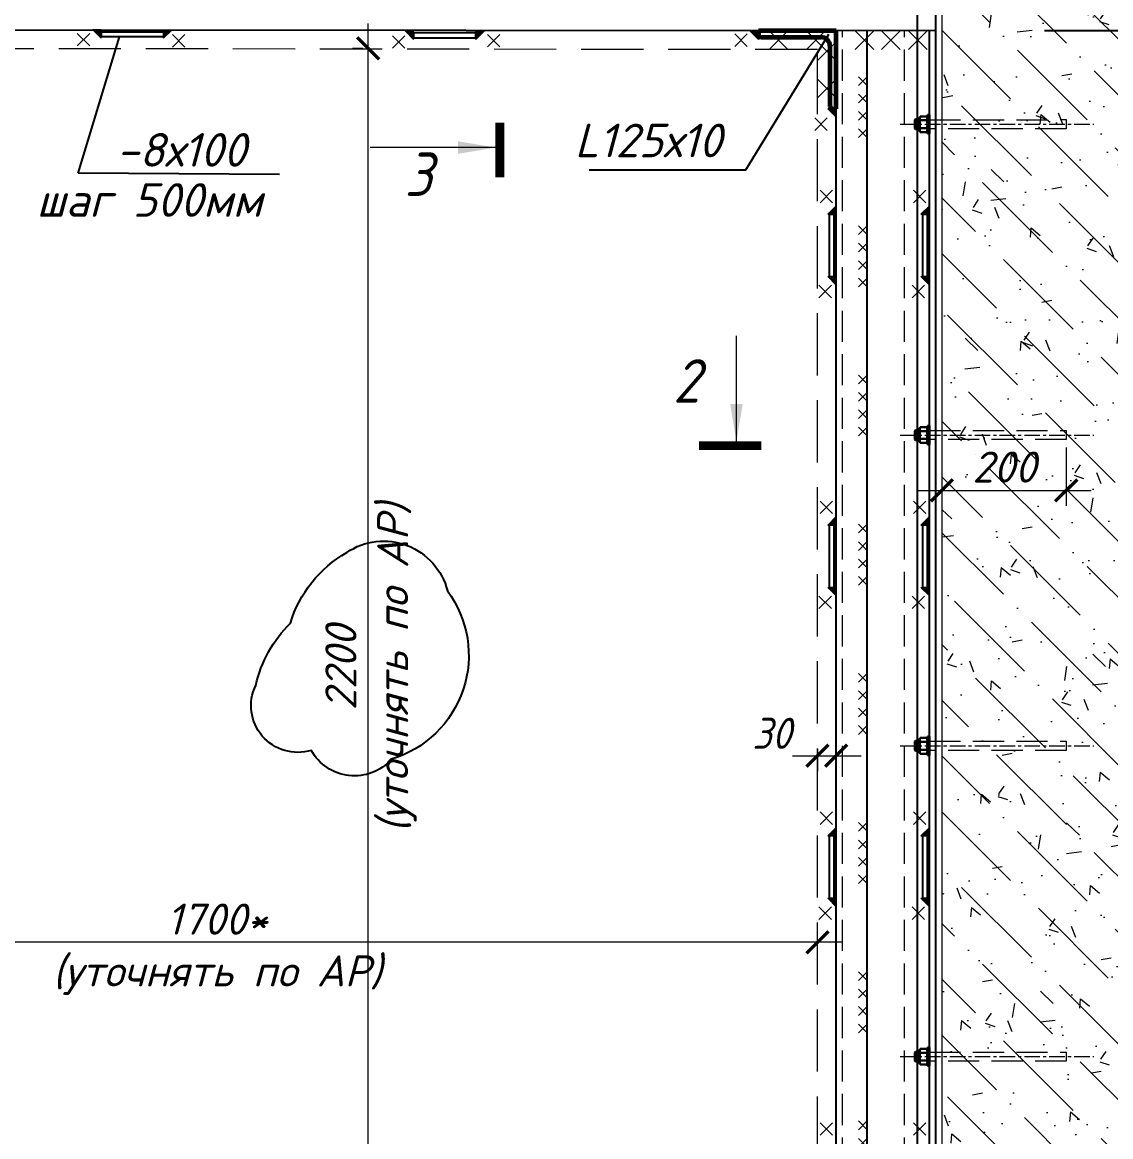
# Model space of a CAD drawing. Header units: millimetres. Extents: x 749182 to 2267578, y 70462 to 311449.
# Drawn here: x 2210485 to 2212236, y 197856 to 199648 of the extents above; entities that cross this region are included whole.
import ezdxf

# ---------------------------------------------------------------- set-up
doc = ezdxf.new("R2010")
doc.units = ezdxf.units.MM
doc.linetypes.add('ГОСТ 2.303 4', pattern=[7, 5, -2, 0])
doc.linetypes.add('осеваяX2', pattern=[4, 2.5, -0.5, 0.5, -0.5])
doc.layers.get('Defpoints').update_dxf_attribs({"color": 255})
for name, color, linetype, lineweight in [('1Стены', 252, 'Continuous', 25), ('Оси', 165, 'осеваяX2', 13), ('Размер', 7, 'Continuous', 13), ('сварка', 156, 'Continuous', 9), ('Шахты для нанесения на ТХ', 210, 'Continuous', 60), ('штрих', 8, 'Continuous', 5), ('штриховка кирпич', 42, 'Continuous', 5)]:
    doc.layers.add(name, color=color, linetype=linetype, lineweight=lineweight)
doc.layers.add('CS_UNPLOTTED', color=254, linetype='Continuous', plot=False)
doc.layers.add('металл', color=124, linetype='Continuous')
doc.layers.add('Текст', color=7, linetype='Continuous')
doc.styles.add('GOST 2.304_new', font='isocpeur.ttf', dxfattribs={"width": 0.9, "oblique": 15})
doc.styles.add('М2', font='isocpeui.ttf')
doc.dimstyles.new('SPDS', dxfattribs={"dimscale": 25, "dimtxt": 2.5, "dimasz": 1.77, "dimexe": 1.25, "dimexo": 0.625, "dimtad": 1, "dimdec": 0, "dimrnd": 0.001, "dimtxsty": 'GOST 2.304_new', "dimblk": 'ARCHTICK', "dimcen": 2.5, "dimdle": 2, "dimclrt": 256, "dimazin": 2, "dimtfac": 0.75, "dimtdec": 0, "dimtmove": 1, "dimatfit": 3, "dimfxl": 0, "dimtolj": 1, "dimlwd": 9, "dimlwe": 9, "dimarcsym": 0})
doc.dimstyles.new('SPDS 1_20', dxfattribs={"dimscale": 20, "dimtxt": 2.5, "dimasz": 1.77, "dimexe": 1.25, "dimexo": 0.625, "dimtad": 1, "dimdec": 0, "dimrnd": 0.001, "dimtxsty": 'М2', "dimblk": 'ARCHTICK', "dimcen": 2.5, "dimdle": 2, "dimclrt": 256, "dimadec": 0, "dimazin": 2, "dimtfac": 0.75, "dimtdec": 0, "dimtmove": 1, "dimatfit": 3, "dimfxl": 0, "dimtolj": 1, "dimlwd": 9, "dimlwe": 9, "dimarcsym": 0})

# ---------------------------------------------------------------- blocks, each defined once
blk = doc.blocks.new('_ArchTick')
at = {"color": 0, "linetype": 'ByBlock', "const_width": 0.15}
blk.add_lwpolyline([(-0.5, -0.5), (0.5, 0.5)], dxfattribs=at)
blk = doc.blocks.new('*D1406')
at = {"layer": 'Defpoints', "color": 0, "lineweight": 20, "ltscale": 20, "transparency": 16777216}
for p in [(2211764.2, 198492), (2211794.2, 198492), (2211794.2, 198468.5)]:
    blk.add_point(p, dxfattribs=at)
at = {"layer": 'Размер', "color": 0, "lineweight": 9, "ltscale": 20, "transparency": 16777216}
for p, q in [((2211764.2, 198479.5), (2211764.2, 198443.5)), ((2211794.2, 198479.5), (2211794.2, 198443.5)), ((2211724.2, 198468.5), (2211834.2, 198468.5))]:
    blk.add_line(p, q, dxfattribs=at)
at = {"layer": 'Размер', "color": 0, "lineweight": 9, "ltscale": 20, "transparency": 16777216, "xscale": 35.4, "yscale": 35.4, "zscale": 35.4, "rotation": 180}
blk.add_blockref('_ArchTick', (2211764.2, 198468.5), dxfattribs=at)
at = {"layer": 'Размер', "color": 0, "lineweight": 9, "ltscale": 20, "transparency": 16777216, "xscale": 35.4, "yscale": 35.4, "zscale": 35.4}
blk.add_blockref('_ArchTick', (2211794.2, 198468.5), dxfattribs=at)
at = {"layer": 'Размер', "ltscale": 20, "transparency": 16777216, "insert": (2211690.3, 198504.6), "char_height": 50, "attachment_point": 5, "style": 'GOST 2.304_new'}
blk.add_mtext('\\A1;30', dxfattribs=at)
blk = doc.blocks.new('свар')
at = {"layer": 'сварка', "color": 0, "linetype": 'Continuous', "ltscale": 10}
for p, q in [((10, 10), (-10, -10)), ((-10, 10), (10, -10))]:
    blk.add_line(p, q, dxfattribs=at)
blk = doc.blocks.new('*D1400')
at = {"color": 0, "lineweight": 9, "ltscale": 20, "transparency": 16777216}
for p, q in [((2210064.3, 198117.3), (2210064.3, 198193.4)), ((2211764.2, 198133.1), (2211764.2, 198193.4)), ((2211804.2, 198168.4), (2210024.3, 198168.4))]:
    blk.add_line(p, q, dxfattribs=at)
at = {"layer": 'Defpoints', "color": 0, "lineweight": 20, "ltscale": 20, "transparency": 16777216}
for p in [(2210064.3, 198168.4), (2211764.2, 198120.6), (2210064.3, 198104.8)]:
    blk.add_point(p, dxfattribs=at)
at = {"color": 0, "lineweight": 9, "ltscale": 20, "transparency": 16777216, "xscale": 35.4, "yscale": 35.4, "zscale": 35.4, "rotation": 180}
blk.add_blockref('_ArchTick', (2210064.3, 198168.4), dxfattribs=at)
at = {"color": 0, "lineweight": 9, "ltscale": 20, "transparency": 16777216, "xscale": 35.4, "yscale": 35.4, "zscale": 35.4}
blk.add_blockref('_ArchTick', (2211764.2, 198168.4), dxfattribs=at)
at = {"ltscale": 20, "transparency": 16777216, "insert": (2210798.8, 198157.2), "char_height": 50, "width": 743.323, "attachment_point": 5, "style": 'М2'}
blk.add_mtext('\\A1;1700*\\P(уточнять по АР)', dxfattribs=at)
blk = doc.blocks.new('*D1401')
at = {"layer": 'Defpoints', "color": 0, "lineweight": 20, "ltscale": 20, "transparency": 16777216}
for p in [(2211041.5, 199606.4), (2211045.7, 199606.4), (2211045.7, 197306.4)]:
    blk.add_point(p, dxfattribs=at)
at = {"layer": 'Размер', "color": 0, "lineweight": 9, "ltscale": 20, "transparency": 16777216}
for p, q in [((2211041.5, 197266.4), (2211041.5, 199646.4)), ((2211033.2, 199606.4), (2211016.5, 199606.4)), ((2211033.2, 197306.4), (2211016.5, 197306.4))]:
    blk.add_line(p, q, dxfattribs=at)
at = {"layer": 'Размер', "color": 0, "lineweight": 9, "ltscale": 20, "transparency": 16777216, "xscale": 35.4, "yscale": 35.4, "zscale": 35.4}
for p, rotation in [((2211041.5, 199606.4), 90), ((2211041.5, 197306.4), 270)]:
    blk.add_blockref('_ArchTick', p, dxfattribs=dict(at, rotation=rotation))
at = {"layer": 'Размер', "ltscale": 20, "transparency": 16777216, "insert": (2211046.2, 198610), "char_height": 50, "width": 670.583, "attachment_point": 5, "rotation": 90, "style": 'М2'}
blk.add_mtext('\\A1;{\\C1;2200 } \\P(уточнять по АР)', dxfattribs=at)
blk = doc.blocks.new('*U809')
at = {"color": 0, "linetype": 'Continuous', "lineweight": -2, "ltscale": 100}
for p, q in [((0, 0), (0.95, 17.16)), ((0.83, 14.98), (-1.28, 13.09)), ((0.72, 12.98), (-1.16, 15.09)), ((0.61, 10.98), (-1.5, 9.1)), ((0.5, 8.99), (-1.39, 11.09)), ((0.39, 6.99), (-1.72, 5.1)), ((0.28, 4.99), (-1.61, 7.1)), ((0.17, 3), (-1.94, 1.11)), ((0.06, 1), (-1.83, 3.11))]:
    blk.add_line(p, q, dxfattribs=at)
blk = doc.blocks.new('*U1005')
at = {"layer": 'сварка', "linetype": 'Continuous', "ltscale": 15, "xscale": -6.999999999999999, "yscale": 6.999999999999999, "zscale": 6.999999999999999, "rotation": 356.8182644325913}
blk.add_blockref('*U809', (-6.8, -59.8), dxfattribs=at)
blk = doc.blocks.new('*U1006')
at = {"layer": 'Размер', "color": 0, "linetype": 'ByBlock', "lineweight": -2, "transparency": 16777216}
for p in [(0, 0), (0, -240), (0, -480), (0, -720), (0, -960), (0, -1200), (0, -1440), (0, -1680), (0, -1920), (0, -2160)]:
    blk.add_blockref('*U1005', p, dxfattribs=at)
blk = doc.blocks.new('*D1418')
at = {"layer": 'Defpoints', "color": 0, "lineweight": 20, "ltscale": 100, "transparency": 16777216}
for p in [(2211964.2, 198965), (2212164.2, 198977), (2212164.2, 198895.4)]:
    blk.add_point(p, dxfattribs=at)
at = {"layer": 'Шахты для нанесения на ТХ', "color": 0, "lineweight": 9, "ltscale": 100, "transparency": 16777216}
for p, q in [((2212164.2, 198964.5), (2212164.2, 198870.4)), ((2211964.2, 198952.5), (2211964.2, 198870.4)), ((2211924.2, 198895.4), (2212204.2, 198895.4))]:
    blk.add_line(p, q, dxfattribs=at)
at = {"layer": 'Шахты для нанесения на ТХ', "color": 0, "lineweight": 9, "ltscale": 100, "transparency": 16777216, "xscale": 35.4, "yscale": 35.4, "zscale": 35.4, "rotation": 180}
blk.add_blockref('_ArchTick', (2211964.2, 198895.4), dxfattribs=at)
at = {"layer": 'Шахты для нанесения на ТХ', "color": 0, "lineweight": 9, "ltscale": 100, "transparency": 16777216, "xscale": 35.4, "yscale": 35.4, "zscale": 35.4}
blk.add_blockref('_ArchTick', (2212164.2, 198895.4), dxfattribs=at)
at = {"layer": 'Шахты для нанесения на ТХ', "ltscale": 100, "transparency": 16777216, "insert": (2212064.2, 198932.9), "char_height": 50, "attachment_point": 5, "style": 'М2'}
blk.add_mtext('\\A1;200', dxfattribs=at)

msp = doc.modelspace()

# ---------------------------------------------------------------- hatches: boundary and pattern name
at = {"layer": 'сварка', "linetype": 'Continuous', "ltscale": 5}
for points in [[(2210612.5623, 199636.2681), (2210598.9189, 199636.2681), (2210612.5623, 199622.6247)], [(2210712.7579, 199636.2681), (2210726.4014, 199636.2681), (2210712.7579, 199622.6247)], [(2211114.6541, 199634.5115), (2211101.0107, 199634.5115), (2211114.6541, 199620.8681)], [(2211214.8497, 199634.5115), (2211228.4932, 199634.5115), (2211214.8497, 199620.8681)], [(2211669.1547, 199634.3868), (2211669.1547, 199620.7433), (2211655.5113, 199634.3868)], [(2211794.1547, 199509.3868), (2211780.5113, 199509.3868), (2211794.1547, 199495.7433)], [(2211794.1547, 199339.4846), (2211794.1547, 199353.128), (2211780.5113, 199339.4846)], [(2211944.1547, 199339.4846), (2211944.1547, 199353.128), (2211930.5113, 199339.4846)], [(2211794.1547, 199239.289), (2211794.1547, 199225.6455), (2211780.5113, 199239.289)], [(2211944.1547, 199239.289), (2211944.1547, 199225.6455), (2211930.5113, 199239.289)], [(2211794.1547, 198839.4846), (2211794.1547, 198853.128), (2211780.5113, 198839.4846)], [(2211944.1547, 198839.4846), (2211944.1547, 198853.128), (2211930.5113, 198839.4846)], [(2211794.1547, 198739.289), (2211794.1547, 198725.6455), (2211780.5113, 198739.289)], [(2211944.1547, 198739.289), (2211944.1547, 198725.6455), (2211930.5113, 198739.289)], [(2211794.1547, 198339.4846), (2211794.1547, 198353.128), (2211780.5113, 198339.4846)], [(2211944.1547, 198339.4846), (2211944.1547, 198353.128), (2211930.5113, 198339.4846)], [(2211794.1547, 198239.289), (2211794.1547, 198225.6455), (2211780.5113, 198239.289)], [(2211944.1547, 198239.289), (2211944.1547, 198225.6455), (2211930.5113, 198239.289)]]:
    msp.add_hatch(color=0, dxfattribs=at).paths.add_polyline_path(points, flags=0)
at = {"layer": 'штрих', "ltscale": 100}
h = msp.add_hatch(dxfattribs=at)
h.set_pattern_fill('AR-CONC', color=256, angle=-90)
h.set_pattern_definition([(320, (-39657371.8, -1314238.17), (-15.93908554, -182.184669), [19.05, -209.55]), (265, (-39657371.8, -1314238.17), (191.0568452, 35.2434214), [15.24, -167.6405842]), (10.4514447, (-39657373.12, -1314253.35), (175.1177519, -146.9412471), [16.1900088, -178.0902446]), (316.1842, (-39657321, -1314238.17), (-42.0423279, -271.0790409), [28.575, -314.325]), (6.6355576, (-39657324.5, -1314260.76), (247.4261246, -237.404134), [24.2850231, -267.1356082]), (261.1841512, (-39657321, -1314238.17), (247.4261246, -237.404134), [22.859967, -251.459732]), (291, (-39657333.7, -1314263.57), (-102.2651982, -151.61439127), [19.05, -209.55]), (236, (-39657333.7, -1314263.57), (184.1879661, -61.80202835), [15.24, -167.64]), (341.451445, (-39657342.22, -1314276.2), (81.9227689, -213.4164193), [16.1900088, -178.0899376]), (307.5, (-39657371.797, -1314238.17), (84.55503887, -3.08860325), [0, -165.608, 0, -170.18, 0, -168.275]), (277.5, (-39657371.8, -1314238.17), (100.18057482, -66.81966251), [0, -97.028, 0, -161.798, 0, -64.135]), (237.5, (-39657371.8, -1314181.53), (-5.72874399, -135.59059517), [0, -63.5, 0, -198.12, 0, -262.89]), (227.5, (-39657371.8, -1314156.13), (25.42649103, -148.1291814), [0, -82.55, 0, -131.572, 0, -186.69])])
h.paths.add_polyline_path([(2212443.8121, 200758.4631), (2211956.2184, 200758.389), (2211964.1547, 200204.5742), (2212111.5632, 200204.6117), (2212111.6157, 200204.3979), (2211964.1547, 200204.1223), (2211964.1547, 200009.2185), (2211964.6691, 200002.4015), (2211963.6403, 197244.5008), (2212121.6997, 197244.3267), (2212121.6158, 197024.3267), (2211954.1547, 197024.5742), (2211954.1547, 196658.9943), (2212443.7879, 196659.6509)])
h = msp.add_hatch(dxfattribs=at)
h.set_pattern_fill('ANSI36', color=256, scale=20, angle=-90)
h.set_pattern_definition([(315, (-39634055.74, -1321797.61), (123.47852166, -33.67596045), [158.75, -31.75, 0, -31.75])])
h.paths.add_polyline_path([(2212443.8412, 200758.4631), (2211956.2184, 200758.389), (2211964.1518, 200204.7776), (2212111.5633, 200204.651), (2212111.6158, 200204.5928), (2211964.1547, 200204.5742), (2211964.1547, 197244.6491), (2212121.6997, 197244.3267), (2212121.6159, 197024.589), (2211954.1547, 197024.5742), (2211954.1547, 196658.9943), (2212444.6437, 196659.6515)])

# ---------------------------------------------------------------- linework, layer by layer
at = {"ltscale": 100}
for p, q in [((2211649.1349, 199411.1631), (2211782.3396, 199629.4046)), ((2210575.2781, 199405.7267), (2210641.786, 199625.2591)), ((2211396.9451, 199411.1631), (2211649.1349, 199411.1631)), ((2210899.0426, 199403.7216), (2210575.2781, 199405.7267))]:
    msp.add_line(p, q, dxfattribs=at)
at = {"layer": '1Стены', "color": 0, "linetype": 'ГОСТ 2.303 4', "lineweight": 13, "ltscale": 10}
for p, q in [((2211804.1547, 197244.3868), (2211804.1547, 199634.3868)), ((2211904.1779, 197244.3868), (2211904.1779, 199634.446))]:
    msp.add_line(p, q, dxfattribs=at)
at = {"layer": '1Стены', "color": 0, "linetype": 'ГОСТ 2.303 4', "lineweight": 13, "ltscale": 20}
for p, q in [((2211764.1547, 199604.3868), (2210064.3181, 199606.3919)), ((2211764.1547, 197260.3868), (2211764.1547, 199604.3868))]:
    msp.add_line(p, q, dxfattribs=at)
at = {"layer": 'CS_UNPLOTTED', "ltscale": 20}
msp.add_line((2211924.1547, 200152.5258), (2211924.1547, 197327.6504), dxfattribs=at)
at = {"layer": 'CS_UNPLOTTED', "ltscale": 100}
msp.add_line((2212796.885, 199634.3966), (2212129.1203, 199634.3966), dxfattribs=at)
at = {"layer": 'CS_UNPLOTTED', "color": 5, "ltscale": 100}
msp.add_lwpolyline([(2211169.0439, 198733.8059, -0.52056705), (2211078.684, 198462.8866, -0.52056705), (2210950.2825, 198477.1413, -0.653449931), (2210860.8415, 198581.7065, -0.143008046), (2210916.512, 198681.5202, -0.192879475), (2211007.3512, 198795.5948, -0.52056705), (2211169.0439, 198733.8059)], format="xyb", dxfattribs=at)
at = {"layer": 'металл', "color": 0, "ltscale": 20}
for p, q in [((2211954.1547, 199634.3966), (2211954.3522, 199834.3964)), ((2211954.1547, 199634.3966), (2209874.3181, 199636.3919)), ((2211794.1547, 197244.3868), (2211794.1547, 199634.3868)), ((2211844.1547, 197244.3868), (2211844.1547, 199634.5053)), ((2211944.1547, 197244.3868), (2211944.1547, 199634.4065)), ((2211954.1547, 197244.3868), (2211954.1547, 199634.3966))]:
    msp.add_line(p, q, dxfattribs=at)
at = {"layer": 'металл', "color": 0, "linetype": 'Continuous', "lineweight": 60, "ltscale": 20}
for p, q in [((2211669.1547, 199634.3868), (2211669.1547, 199628.9868)), ((2211794.1547, 199634.3868), (2211669.1547, 199634.3868)), ((2211794.1547, 199509.3868), (2211794.1547, 199634.3868)), ((2211673.7547, 199624.3868), (2211770.1547, 199624.3868)), ((2211784.1547, 199610.3868), (2211784.1547, 199513.9868)), ((2211788.7547, 199509.3868), (2211794.1547, 199509.3868))]:
    msp.add_line(p, q, dxfattribs=at)
at = {"layer": 'металл', "linetype": 'Continuous', "lineweight": 30, "ltscale": 10}
for p, q in [((2211921.8774, 199492.3925), (2211920.7954, 199491.3105)), ((2211920.7954, 199491.3105), (2211920.7954, 199477.4745)), ((2211921.8774, 199492.3925), (2211921.8774, 199476.3925)), ((2211921.8774, 199492.3925), (2211928.1547, 199492.3925)), ((2211928.1547, 199494.8425), (2211929.4547, 199497.0942)), ((2211928.1547, 199484.3925), (2211928.1547, 199494.8425)), ((2211928.1547, 199484.3925), (2211928.1547, 199473.9425)), ((2211929.4547, 199497.0942), (2211939.8547, 199497.0942)), ((2211939.8547, 199490.7434), (2211929.4547, 199490.7434)), ((2211941.1547, 199494.8425), (2211939.8547, 199497.0942)), ((2211941.1547, 199499.3925), (2211941.1547, 199469.3925)), ((2211944.1547, 199499.3925), (2211941.1547, 199499.3925)), ((2211941.1547, 199484.3925), (2211941.1547, 199494.8425)), ((2211941.1547, 199492.3925), (2211941.1547, 199476.3925)), ((2211941.1547, 199484.3925), (2211941.1547, 199473.9425)), ((2211944.1547, 199469.3925), (2211944.1547, 199499.3925)), ((2211920.7954, 199477.4745), (2211921.8774, 199476.3925)), ((2211928.1547, 199476.3925), (2211921.8774, 199476.3925)), ((2211928.1547, 199473.9425), (2211929.4547, 199471.6908)), ((2211939.8547, 199478.0416), (2211929.4547, 199478.0416)), ((2211929.4547, 199471.6908), (2211939.8547, 199471.6908)), ((2211941.1547, 199473.9425), (2211939.8547, 199471.6908)), ((2211941.1547, 199469.3925), (2211944.1547, 199469.3925)), ((2211941.1547, 198999.3925), (2211941.1547, 198969.3925)), ((2211944.1547, 198999.3925), (2211941.1547, 198999.3925)), ((2211944.1547, 198969.3925), (2211944.1547, 198999.3925)), ((2211921.8774, 198992.3925), (2211920.7954, 198991.3105)), ((2211920.7954, 198991.3105), (2211920.7954, 198977.4745)), ((2211921.8774, 198992.3925), (2211921.8774, 198976.3925)), ((2211921.8774, 198992.3925), (2211928.1547, 198992.3925)), ((2211928.1547, 198994.8425), (2211929.4547, 198997.0942)), ((2211928.1547, 198984.3925), (2211928.1547, 198994.8425)), ((2211928.1547, 198984.3925), (2211928.1547, 198973.9425)), ((2211929.4547, 198997.0942), (2211939.8547, 198997.0942)), ((2211939.8547, 198990.7434), (2211929.4547, 198990.7434)), ((2211941.1547, 198994.8425), (2211939.8547, 198997.0942)), ((2211941.1547, 198984.3925), (2211941.1547, 198994.8425)), ((2211941.1547, 198992.3925), (2211941.1547, 198976.3925)), ((2211941.1547, 198984.3925), (2211941.1547, 198973.9425)), ((2211920.7954, 198977.4745), (2211921.8774, 198976.3925)), ((2211928.1547, 198976.3925), (2211921.8774, 198976.3925)), ((2211928.1547, 198973.9425), (2211929.4547, 198971.6908)), ((2211939.8547, 198978.0416), (2211929.4547, 198978.0416)), ((2211929.4547, 198971.6908), (2211939.8547, 198971.6908)), ((2211941.1547, 198973.9425), (2211939.8547, 198971.6908)), ((2211941.1547, 198969.3925), (2211944.1547, 198969.3925)), ((2211928.1547, 198494.8425), (2211929.4547, 198497.0942)), ((2211929.4547, 198497.0942), (2211939.8547, 198497.0942)), ((2211941.1547, 198494.8425), (2211939.8547, 198497.0942)), ((2211941.1547, 198499.3925), (2211941.1547, 198469.3925)), ((2211944.1547, 198499.3925), (2211941.1547, 198499.3925)), ((2211944.1547, 198469.3925), (2211944.1547, 198499.3925)), ((2211921.8774, 198492.3925), (2211920.7954, 198491.3105)), ((2211920.7954, 198491.3105), (2211920.7954, 198477.4745)), ((2211921.8774, 198492.3925), (2211921.8774, 198476.3925)), ((2211921.8774, 198492.3925), (2211928.1547, 198492.3925)), ((2211928.1547, 198484.3925), (2211928.1547, 198494.8425)), ((2211928.1547, 198484.3925), (2211928.1547, 198473.9425)), ((2211939.8547, 198490.7434), (2211929.4547, 198490.7434)), ((2211941.1547, 198484.3925), (2211941.1547, 198494.8425)), ((2211941.1547, 198492.3925), (2211941.1547, 198476.3925)), ((2211941.1547, 198484.3925), (2211941.1547, 198473.9425)), ((2211920.7954, 198477.4745), (2211921.8774, 198476.3925)), ((2211928.1547, 198476.3925), (2211921.8774, 198476.3925)), ((2211928.1547, 198473.9425), (2211929.4547, 198471.6908)), ((2211939.8547, 198478.0416), (2211929.4547, 198478.0416)), ((2211929.4547, 198471.6908), (2211939.8547, 198471.6908)), ((2211941.1547, 198473.9425), (2211939.8547, 198471.6908)), ((2211941.1547, 198469.3925), (2211944.1547, 198469.3925)), ((2211928.1547, 197994.8425), (2211929.4547, 197997.0942)), ((2211928.1547, 197984.3925), (2211928.1547, 197994.8425)), ((2211929.4547, 197997.0942), (2211939.8547, 197997.0942)), ((2211941.1547, 197994.8425), (2211939.8547, 197997.0942)), ((2211941.1547, 197999.3925), (2211941.1547, 197969.3925)), ((2211944.1547, 197999.3925), (2211941.1547, 197999.3925)), ((2211941.1547, 197984.3925), (2211941.1547, 197994.8425)), ((2211944.1547, 197969.3925), (2211944.1547, 197999.3925)), ((2211921.8774, 197992.3925), (2211920.7954, 197991.3105)), ((2211920.7954, 197991.3105), (2211920.7954, 197977.4745)), ((2211920.7954, 197977.4745), (2211921.8774, 197976.3925)), ((2211921.8774, 197992.3925), (2211921.8774, 197976.3925)), ((2211921.8774, 197992.3925), (2211928.1547, 197992.3925)), ((2211928.1547, 197976.3925), (2211921.8774, 197976.3925)), ((2211928.1547, 197984.3925), (2211928.1547, 197973.9425)), ((2211939.8547, 197990.7434), (2211929.4547, 197990.7434)), ((2211939.8547, 197978.0416), (2211929.4547, 197978.0416)), ((2211941.1547, 197992.3925), (2211941.1547, 197976.3925)), ((2211941.1547, 197984.3925), (2211941.1547, 197973.9425)), ((2211928.1547, 197973.9425), (2211929.4547, 197971.6908)), ((2211929.4547, 197971.6908), (2211939.8547, 197971.6908)), ((2211941.1547, 197973.9425), (2211939.8547, 197971.6908)), ((2211941.1547, 197969.3925), (2211944.1547, 197969.3925))]:
    msp.add_line(p, q, dxfattribs=at)
at = {"layer": 'металл', "color": 0, "ltscale": 20}
for points in [[(2210712.6601, 199633.2591), (2210712.6601, 199625.2591), (2210612.6601, 199625.2591), (2210612.6601, 199633.2591)], [(2211114.7519, 199631.5024), (2211114.7519, 199623.5024), (2211214.7519, 199623.5024), (2211214.7519, 199631.5024)], [(2211791.1456, 199339.3868), (2211783.1456, 199339.3868), (2211783.1456, 199239.3868), (2211791.1456, 199239.3868)], [(2211941.1456, 199339.3868), (2211933.1456, 199339.3868), (2211933.1456, 199239.3868), (2211941.1456, 199239.3868)], [(2211791.1456, 198839.3868), (2211783.1456, 198839.3868), (2211783.1456, 198739.3868), (2211791.1456, 198739.3868)], [(2211941.1456, 198839.3868), (2211933.1456, 198839.3868), (2211933.1456, 198739.3868), (2211941.1456, 198739.3868)], [(2211791.1456, 198339.3868), (2211783.1456, 198339.3868), (2211783.1456, 198239.3868), (2211791.1456, 198239.3868)], [(2211941.1456, 198339.3868), (2211933.1456, 198339.3868), (2211933.1456, 198239.3868), (2211941.1456, 198239.3868)]]:
    msp.add_lwpolyline(points, close=True, dxfattribs=at)
at = {"layer": 'металл', "color": 0, "linetype": 'Continuous', "lineweight": 60, "ltscale": 20}
for centre, radius, start, end in [((2211673.7547, 199628.9868), 4.6, 180, 270), ((2211770.1547, 199610.3868), 14, 0, 90), ((2211788.7547, 199513.9868), 4.6, 180, 270)]:
    msp.add_arc(centre, radius, start, end, dxfattribs=at)
at = {"layer": 'металл', "linetype": 'Continuous', "lineweight": 30, "ltscale": 10}
for centre, radius, start, end in [((2211934.0951, 199493.9188), 5.6228, 154.3842475, 214.3842474), ((2211949.4898, 199484.3925), 21.0175, 162.4120462, 197.5879538), ((2211935.2143, 199493.9188), 5.6228, 325.6157526, 25.6157525), ((2211919.8196, 199484.3925), 21.0175, 342.4120462, 17.5879538), ((2211934.0951, 199474.8662), 5.6228, 145.6157526, 205.6157525), ((2211935.2143, 199474.8662), 5.6228, 334.3842475, 34.3842474), ((2211934.0951, 198993.9188), 5.6228, 154.3842475, 214.3842474), ((2211949.4898, 198984.3925), 21.0175, 162.4120462, 197.5879538), ((2211935.2143, 198993.9188), 5.6228, 325.6157526, 25.6157525), ((2211919.8196, 198984.3925), 21.0175, 342.4120462, 17.5879538), ((2211934.0951, 198974.8662), 5.6228, 145.6157526, 205.6157525), ((2211935.2143, 198974.8662), 5.6228, 334.3842475, 34.3842474), ((2211934.0951, 198493.9188), 5.6228, 154.3842475, 214.3842474), ((2211935.2143, 198493.9188), 5.6228, 325.6157526, 25.6157525), ((2211949.4898, 198484.3925), 21.0175, 162.4120462, 197.5879538), ((2211919.8196, 198484.3925), 21.0175, 342.4120462, 17.5879538), ((2211934.0951, 198474.8662), 5.6228, 145.6157526, 205.6157525), ((2211935.2143, 198474.8662), 5.6228, 334.3842475, 34.3842474), ((2211934.0951, 197993.9188), 5.6228, 154.3842475, 214.3842474), ((2211935.2143, 197993.9188), 5.6228, 325.6157526, 25.6157525), ((2211949.4898, 197984.3925), 21.0175, 162.4120462, 197.5879538), ((2211934.0951, 197974.8662), 5.6228, 145.6157526, 205.6157525), ((2211919.8196, 197984.3925), 21.0175, 342.4120462, 17.5879538), ((2211935.2143, 197974.8662), 5.6228, 334.3842475, 34.3842474)]:
    msp.add_arc(centre, radius, start, end, dxfattribs=at)
at = {"layer": 'Оси', "ltscale": 10}
for p, q in [((2211896.8923, 199484.3925), (2212208.6971, 199484.397)), ((2211896.8923, 198984.3925), (2212208.6971, 198984.397)), ((2211896.8923, 198484.3925), (2212208.6971, 198484.397)), ((2211896.8923, 197984.3925), (2212208.6971, 197984.397))]:
    msp.add_line(p, q, dxfattribs=at)
at = {"layer": 'Размер', "ltscale": 100}
msp.add_line((2211964.1547, 200204.5742), (2211964.1547, 197244.3868), dxfattribs=at)
at = {"layer": 'Размер', "linetype": 'Continuous', "ltscale": 20}
for p, q in [((2211246.33, 199446.8786), (2211045.0939, 199446.8786)), ((2211633.7794, 198974.1288), (2211633.7794, 199144.1288))]:
    msp.add_line(p, q, dxfattribs=at)
at = {"layer": 'Размер', "color": 0, "linetype": 'Continuous', "ltscale": 20, "const_width": 14}
for points in [[(2211253.33, 199398.8786), (2211253.33, 199486.8786)], [(2211573.7794, 198967.1288), (2211673.7794, 198967.1288)]]:
    msp.add_lwpolyline(points, dxfattribs=at)
at = {"layer": 'Размер', "linetype": 'Continuous', "ltscale": 20}
for points in [[(2211246.33, 199446.8786), (2211186.24, 199456.9342), (2211186.24, 199436.823)], [(2211633.7794, 198974.1288), (2211623.7238, 199034.2188), (2211643.835, 199034.2188)]]:
    msp.add_solid(points, dxfattribs=at)
at = {"layer": 'сварка', "color": 0, "linetype": 'Continuous', "ltscale": 5}
for p, q in [((2210612.5623, 199636.2681), (2210598.9189, 199636.2681)), ((2210598.9189, 199636.2681), (2210612.5623, 199622.6247)), ((2210612.5623, 199622.6247), (2210612.5623, 199636.2681)), ((2210712.7579, 199636.2681), (2210726.4014, 199636.2681)), ((2210726.4014, 199636.2681), (2210712.7579, 199622.6247)), ((2210712.7579, 199622.6247), (2210712.7579, 199636.2681)), ((2211114.6541, 199634.5115), (2211101.0107, 199634.5115)), ((2211101.0107, 199634.5115), (2211114.6541, 199620.8681)), ((2211114.6541, 199620.8681), (2211114.6541, 199634.5115)), ((2211214.8497, 199634.5115), (2211228.4932, 199634.5115)), ((2211228.4932, 199634.5115), (2211214.8497, 199620.8681)), ((2211214.8497, 199620.8681), (2211214.8497, 199634.5115)), ((2211669.1547, 199620.7433), (2211655.5113, 199634.3868)), ((2211655.5113, 199634.3868), (2211669.1547, 199634.3868)), ((2211669.1547, 199634.3868), (2211669.1547, 199620.7433)), ((2211794.1547, 199509.3868), (2211780.5113, 199509.3868)), ((2211780.5113, 199509.3868), (2211794.1547, 199495.7433)), ((2211794.1547, 199495.7433), (2211794.1547, 199509.3868)), ((2211794.1547, 199353.128), (2211780.5113, 199339.4846)), ((2211780.5113, 199339.4846), (2211794.1547, 199339.4846)), ((2211794.1547, 199339.4846), (2211794.1547, 199353.128)), ((2211944.1547, 199353.128), (2211930.5113, 199339.4846)), ((2211930.5113, 199339.4846), (2211944.1547, 199339.4846)), ((2211944.1547, 199339.4846), (2211944.1547, 199353.128)), ((2211794.1547, 199225.6455), (2211780.5113, 199239.289)), ((2211780.5113, 199239.289), (2211794.1547, 199239.289)), ((2211794.1547, 199239.289), (2211794.1547, 199225.6455)), ((2211944.1547, 199225.6455), (2211930.5113, 199239.289)), ((2211930.5113, 199239.289), (2211944.1547, 199239.289)), ((2211944.1547, 199239.289), (2211944.1547, 199225.6455)), ((2211794.1547, 198853.128), (2211780.5113, 198839.4846)), ((2211780.5113, 198839.4846), (2211794.1547, 198839.4846)), ((2211794.1547, 198839.4846), (2211794.1547, 198853.128)), ((2211944.1547, 198853.128), (2211930.5113, 198839.4846)), ((2211930.5113, 198839.4846), (2211944.1547, 198839.4846)), ((2211944.1547, 198839.4846), (2211944.1547, 198853.128)), ((2211794.1547, 198725.6455), (2211780.5113, 198739.289)), ((2211780.5113, 198739.289), (2211794.1547, 198739.289)), ((2211794.1547, 198739.289), (2211794.1547, 198725.6455)), ((2211944.1547, 198725.6455), (2211930.5113, 198739.289)), ((2211930.5113, 198739.289), (2211944.1547, 198739.289)), ((2211944.1547, 198739.289), (2211944.1547, 198725.6455)), ((2211794.1547, 198353.128), (2211780.5113, 198339.4846)), ((2211794.1547, 198339.4846), (2211794.1547, 198353.128)), ((2211944.1547, 198353.128), (2211930.5113, 198339.4846)), ((2211944.1547, 198339.4846), (2211944.1547, 198353.128)), ((2211780.5113, 198339.4846), (2211794.1547, 198339.4846)), ((2211930.5113, 198339.4846), (2211944.1547, 198339.4846)), ((2211794.1547, 198225.6455), (2211780.5113, 198239.289)), ((2211780.5113, 198239.289), (2211794.1547, 198239.289)), ((2211794.1547, 198239.289), (2211794.1547, 198225.6455)), ((2211944.1547, 198225.6455), (2211930.5113, 198239.289)), ((2211930.5113, 198239.289), (2211944.1547, 198239.289)), ((2211944.1547, 198239.289), (2211944.1547, 198225.6455))]:
    msp.add_line(p, q, dxfattribs=at)
at = {"layer": 'сварка', "color": 0, "linetype": 'Continuous', "ltscale": 15}
for p, q in [((2211669.1547, 199634.3868), (2211794.1547, 199634.3868)), ((2211686.6547, 199634.3868), (2211716.6547, 199604.3868)), ((2211716.6547, 199634.3868), (2211686.6547, 199604.3868)), ((2211746.6547, 199634.3868), (2211776.6547, 199604.3868)), ((2211776.6547, 199634.3868), (2211746.6547, 199604.3868)), ((2211794.1547, 199509.3868), (2211794.1547, 199634.3868)), ((2211824.4656, 199634.3868), (2211854.4656, 199604.3868)), ((2211854.4656, 199634.3868), (2211824.4656, 199604.3868)), ((2211867.1929, 199634.3868), (2211897.1929, 199604.3868)), ((2211897.1929, 199634.3868), (2211867.1929, 199604.3868)), ((2211910.5038, 199634.3868), (2211940.5038, 199604.3868)), ((2211940.5038, 199634.3868), (2211910.5038, 199604.3868)), ((2211794.1547, 199586.8868), (2211764.1547, 199616.8868)), ((2211794.1547, 199616.8868), (2211764.1547, 199586.8868)), ((2211794.1547, 199526.8868), (2211764.1547, 199556.8868)), ((2211794.1547, 199556.8868), (2211764.1547, 199526.8868))]:
    msp.add_line(p, q, dxfattribs=at)
at = {"layer": 'Текст', "linetype": 'Continuous', "lineweight": 25, "ltscale": 10}
for p, q in [((2211920.7954, 199491.3105), (2211928.1547, 199491.3105)), ((2211920.7954, 199477.4745), (2211928.1547, 199477.4745)), ((2211920.7954, 198991.3105), (2211928.1547, 198991.3105)), ((2211920.7954, 198977.4745), (2211928.1547, 198977.4745)), ((2211920.7954, 198491.3105), (2211928.1547, 198491.3105)), ((2211920.7954, 198477.4745), (2211928.1547, 198477.4745)), ((2211920.7954, 197991.3105), (2211928.1547, 197991.3105)), ((2211920.7954, 197977.4745), (2211928.1547, 197977.4745))]:
    msp.add_line(p, q, dxfattribs=at)
at = {"layer": 'штриховка кирпич', "linetype": 'ГОСТ 2.303 4', "lineweight": 13, "ltscale": 10}
for p, q in [((2211944.1547, 199491.7425), (2212164.1547, 199491.747)), ((2212164.1544, 199491.747), (2212164.1547, 199477.047)), ((2212164.1547, 199477.047), (2211944.1547, 199477.0425)), ((2211944.1547, 198991.7425), (2212164.1547, 198991.747)), ((2212164.1544, 198991.747), (2212164.1547, 198977.047)), ((2212164.1547, 198977.047), (2211944.1547, 198977.0425)), ((2211944.1547, 198491.7425), (2212164.1547, 198491.747)), ((2212164.1341, 198491.747), (2212164.1344, 198477.047)), ((2212164.1547, 198477.047), (2211944.1547, 198477.0425)), ((2211944.1547, 197991.7425), (2212164.1547, 197991.747)), ((2212164.1547, 197977.047), (2211944.1547, 197977.0425)), ((2212164.1544, 197991.747), (2212164.1547, 197977.047))]:
    msp.add_line(p, q, dxfattribs=at)

# ---------------------------------------------------------------- block references
at = {"layer": 'Размер', "color": 0}
for p in [(2210583.9297, 199620.5128), (2210736.8038, 199618.5091)]:
    msp.add_blockref('свар', p, dxfattribs=at)
at = {"layer": 'Размер', "color": 0, "xscale": -1}
for p in [(2211090.6083, 199616.7525), (2211243.4824, 199618.7561), (2211641.1083, 199619.6576), (2211769.8549, 199484.4371)]:
    msp.add_blockref('свар', p, dxfattribs=at)
at = {"layer": 'Размер', "xscale": -1}
msp.add_blockref('*U1006', (2211837.3702, 199515.6984), dxfattribs=at)
at = {"layer": 'Размер', "color": 0, "rotation": 270.0000000023722}
for p in [(2211778.3993, 199368.1172), (2211928.3993, 199368.1172), (2211776.3957, 199215.2431), (2211926.3957, 199215.2431), (2211778.3993, 198868.1172), (2211928.3993, 198868.1172), (2211776.3957, 198715.2431), (2211926.3957, 198715.2431), (2211778.3993, 198368.1172), (2211928.3993, 198368.1172), (2211776.3957, 198215.2431), (2211926.3957, 198215.2431), (2211778.3993, 197868.1172), (2211928.3993, 197868.1172)]:
    msp.add_blockref('свар', p, dxfattribs=at)

# ---------------------------------------------------------------- texts
at = {"layer": 'Размер', "linetype": 'Continuous', "ltscale": 20, "style": 'GOST 2.304_new', "oblique": 15, "width": 0.9}
for s, p in [('3', (2211100.0421, 199368.8786)), ('2', (2211531.7504, 199036.4323))]:
    msp.add_text(s, height=70, dxfattribs=at).set_placement(p)
at = {"layer": 'Текст', "ltscale": 20, "style": 'М2'}
for s, p in [('L125х10', (2211373.6956, 199431.2991)), ('-8х100', (2210636.6959, 199416.1653)), ('шаг 500мм', (2210508.2771, 199335.5674))]:
    msp.add_text(s, height=54, dxfattribs=at).set_placement(p)

# ---------------------------------------------------------------- dimensions: what is measured, and where the dimension line sits
at = {"ltscale": 20}
dim = msp.add_linear_dim(base=(2210064.3181, 198168.368), p1=(2211764.1547, 198120.5831), p2=(2210064.3181, 198104.763), angle=180, text='1700*\\P(уточнять по АР)', dimstyle='SPDS', override={"dimscale": 20, "dimtxsty": 'М2', "dimfxl": 1.25, "dimtfill": 0, "dimarcsym": 1}, dxfattribs=at)
dim.commit()
dim.dimension.update_dxf_attribs({"geometry": '*D1400', "text_midpoint": (2210798.8356, 198068.0335), "dimtype": 160})
at = {"layer": 'Размер', "ltscale": 20}
dim = msp.add_linear_dim(base=(2211041.4533, 199606.3919), p1=(2211045.7198, 197306.3919), p2=(2211045.7198, 199606.3919), angle=90, text='{\\C1;2200 } \\P(уточнять по АР)', dimstyle='SPDS 1_20', override={"dimtxsty": 'М2'}, dxfattribs=at)
dim.commit()
dim.dimension.update_dxf_attribs({"geometry": '*D1401', "text_midpoint": (2211135.3398, 198610.026), "dimtype": 160})
dim = msp.add_linear_dim(base=(2211794.1547, 198468.4664), p1=(2211764.1547, 198492.0492), p2=(2211794.1547, 198492.0492), angle=0, dimstyle='SPDS', override={"dimscale": 20, "dimtxsty": 'GOST 2.304_new', "dimfxl": 1.25, "dimtfill": 0, "dimarcsym": 1}, dxfattribs=at)
dim.commit()
dim.dimension.update_dxf_attribs({"geometry": '*D1406', "text_midpoint": (2211690.3478, 198467.0791), "dimtype": 161})
at = {"layer": 'Шахты для нанесения на ТХ', "ltscale": 100}
dim = msp.add_linear_dim(base=(2212164.1547, 198895.3528), p1=(2211964.1547, 198965.0207), p2=(2212164.1547, 198977.047), dimstyle='SPDS 1_20', dxfattribs=at)
dim.commit()
dim.dimension.update_dxf_attribs({"geometry": '*D1418', "text_midpoint": (2212064.1547, 198932.8528)})

doc.saveas('drawing.dxf')
